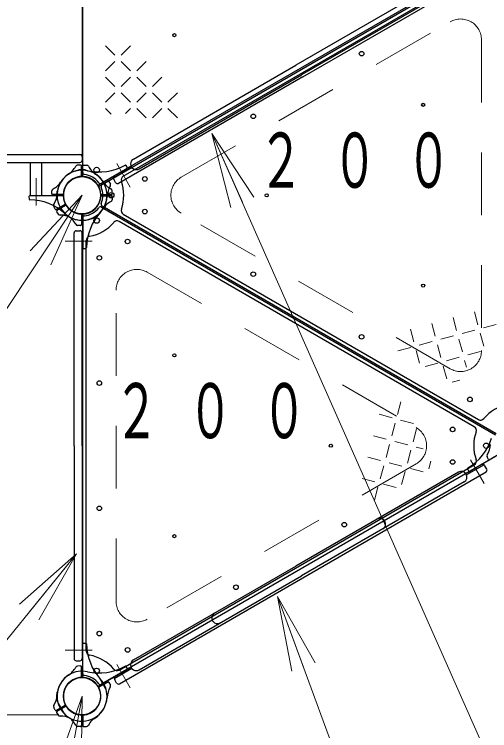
# Model space of a CAD drawing. Units: millimetres on the paper, scale 1:60. Extents: x -385 to 76, y -594 to 267.
# Drawn here: x -259.45 to -240.45, y 77.64 to 106.23 of the extents above; entities that cross this region are included whole.
import ezdxf

# ---------------------------------------------------------------- set-up
doc = ezdxf.new("R2010")
doc.units = ezdxf.units.MM
doc.linetypes.add('USER1', pattern=[4.5, 2.5, -2])
doc.linetypes.add('USER2', pattern=[6, 3, -1, 1, -1])
doc.layers.add('1_60', color=7, linetype='Continuous', lineweight=25)
doc.styles.add('ＭＳ ゴシック', font='')
doc.styles.get('ＭＳ ゴシック').set_extended_font_data('MS Gothic')

msp = doc.modelspace()

# ---------------------------------------------------------------- linework, layer by layer
at = {"layer": '1_60', "color": 4}
for p, q in [((-256.714, 99.921), (-256.714, 118.101)), ((-240.219, 108.578), (-255.964, 99.488)), ((-255.939, 99.445), (-240.194, 108.535)), ((-255.095, 99.769), (-240.897, 107.966)), ((-255.964, 98.535), (-240.219, 89.445)), ((-240.194, 89.488), (-255.939, 98.578)), ((-256.714, 79.922), (-256.714, 98.102)), ((-241.063, 89.769), (-255.262, 97.966)), ((-256.573, 80.814), (-256.573, 97.209)), ((-240.219, 88.578), (-255.964, 79.488))]:
    msp.add_line(p, q, dxfattribs=at)
at = {"layer": '1_60', "color": 190}
for p in [(-256.739, 117.386), (-269.239, 100.636)]:
    msp.add_line(p, (-256.739, 100.636), dxfattribs=at)
at = {"layer": '1_60'}
for p, q in [((-241.697, 107.958), (-248.192, 104.208)), ((-247.921, 103.737), (-240.559, 107.987)), ((-241.47, 107.565), (-247.966, 103.815)), ((-254.688, 100.458), (-248.192, 104.208)), ((-254.461, 100.065), (-247.966, 103.815)), ((-247.921, 103.737), (-255.282, 99.487)), ((-258.799, 98.986), (-258.799, 100.319)), ((-258.346, 98.986), (-258.346, 100.319)), ((-255.483, 99.768), (-254.783, 100.172)), ((-255.456, 99.722), (-254.756, 100.126)), ((-256.906, 99.997), (-256.906, 100)), ((-256.573, 99.997), (-256.573, 100)), ((-255.456, 99.722), (-255.483, 99.768)), ((-255.396, 99.518), (-255.471, 99.648)), ((-257.726, 99.178), (-257.728, 99.178)), ((-257.726, 98.845), (-257.728, 98.845)), ((-256.102, 98.241), (-256.101, 98.239)), ((-255.095, 98.254), (-240.897, 90.057)), ((-256.391, 98.074), (-256.389, 98.072)), ((-256.973, 97.595), (-256.823, 97.595)), ((-257.056, 89.011), (-257.056, 97.511)), ((-256.739, 89.011), (-256.739, 97.511)), ((-257.056, 89.011), (-257.056, 80.511)), ((-256.739, 89.011), (-256.739, 80.511)), ((-255.262, 80.057), (-241.063, 88.255)), ((-240.702, 88.301), (-241.402, 87.897)), ((-240.675, 88.255), (-241.375, 87.851)), ((-240.675, 88.255), (-240.702, 88.301)), ((-240.565, 88.08), (-240.64, 88.21)), ((-255.246, 79.508), (-240.595, 87.967)), ((-256.973, 80.428), (-256.823, 80.428)), ((-255.483, 79.768), (-254.783, 80.172)), ((-255.456, 79.722), (-254.756, 80.126)), ((-255.456, 79.722), (-255.483, 79.768)), ((-255.36, 79.539), (-255.435, 79.669)), ((-257.726, 79.178), (-257.728, 79.178)), ((-257.726, 78.844), (-257.728, 78.844)), ((-256.391, 78.074), (-256.389, 78.072)), ((-256.102, 78.241), (-256.101, 78.239))]:
    msp.add_line(p, q, dxfattribs=at)
at = {"layer": '1_60', "color": 4, "linetype": 'USER1', "lineweight": 13}
for p, q in [((-252.773, 99.733), (-242.027, 105.937)), ((-240.777, 105.216), (-240.777, 92.807)), ((-242.027, 92.086), (-252.773, 98.29)), ((-254.131, 95.937), (-243.385, 89.733)), ((-255.381, 82.808), (-255.381, 95.216)), ((-243.385, 88.29), (-254.131, 82.086))]:
    msp.add_line(p, q, dxfattribs=at)
at = {"layer": '1_60', "color": 4, "lineweight": 13}
for p, q in [((-255.43, 104.599), (-255.805, 104.974)), ((-254.805, 104.974), (-255.18, 104.599)), ((-255.43, 104.349), (-255.805, 103.974)), ((-254.805, 103.974), (-255.18, 104.349)), ((-254.18, 104.349), (-254.555, 103.974)), ((-255.43, 103.349), (-255.805, 103.724)), ((-254.805, 103.724), (-255.18, 103.349)), ((-254.18, 103.349), (-254.555, 103.724)), ((-253.555, 103.724), (-253.93, 103.349)), ((-255.43, 103.099), (-255.805, 102.724)), ((-254.805, 102.724), (-255.18, 103.099)), ((-254.18, 103.099), (-254.555, 102.724)), ((-253.555, 102.724), (-253.93, 103.099)), ((-252.93, 103.099), (-253.305, 102.724)), ((-255.582, 102.251), (-255.805, 102.474)), ((-254.805, 102.474), (-255.004, 102.274)), ((-254.18, 102.099), (-254.555, 102.474)), ((-253.555, 102.474), (-253.93, 102.099)), ((-252.93, 102.099), (-253.305, 102.474)), ((-241.907, 94.126), (-241.77, 93.613)), ((-241.907, 94.126), (-241.77, 93.613)), ((-241.054, 94.354), (-240.916, 93.842)), ((-241.054, 94.354), (-240.916, 93.842)), ((-242.761, 93.897), (-242.624, 93.385)), ((-242.761, 93.897), (-242.624, 93.385)), ((-240.188, 93.854), (-240.7, 93.717)), ((-240.188, 93.854), (-240.7, 93.717)), ((-243.615, 93.668), (-243.478, 93.156)), ((-243.615, 93.668), (-243.478, 93.156)), ((-241.041, 93.626), (-241.554, 93.488)), ((-241.041, 93.626), (-241.554, 93.488)), ((-241.895, 93.397), (-242.407, 93.26)), ((-241.895, 93.397), (-242.407, 93.26)), ((-241.679, 93.272), (-241.541, 92.76)), ((-241.679, 93.272), (-241.541, 92.76)), ((-240.825, 93.501), (-240.688, 92.988)), ((-240.825, 93.501), (-240.688, 92.988)), ((-242.749, 93.168), (-243.261, 93.031)), ((-242.749, 93.168), (-243.261, 93.031)), ((-242.532, 93.043), (-242.395, 92.531)), ((-242.532, 93.043), (-242.395, 92.531)), ((-243.603, 92.939), (-244.115, 92.802)), ((-243.603, 92.939), (-244.115, 92.802)), ((-243.386, 92.814), (-243.249, 92.302)), ((-243.386, 92.814), (-243.249, 92.302)), ((-240.813, 92.772), (-241.325, 92.635)), ((-240.813, 92.772), (-241.325, 92.635)), ((-241.666, 92.543), (-242.179, 92.406)), ((-241.666, 92.543), (-242.179, 92.406)), ((-241.45, 92.418), (-241.377, 92.145)), ((-241.45, 92.418), (-241.377, 92.145)), ((-242.52, 92.314), (-243.033, 92.177)), ((-242.52, 92.314), (-243.033, 92.177)), ((-242.304, 92.189), (-242.166, 91.677)), ((-242.304, 92.189), (-242.166, 91.677)), ((-241.646, 91.633), (-241.95, 91.552)), ((-241.646, 91.633), (-241.95, 91.552)), ((-243.997, 90.767), (-244.135, 90.255)), ((-243.997, 90.767), (-244.135, 90.255)), ((-244.863, 90.267), (-244.351, 90.13)), ((-244.863, 90.267), (-244.351, 90.13)), ((-244.226, 89.913), (-244.363, 89.401)), ((-244.226, 89.913), (-244.363, 89.401)), ((-244.01, 90.038), (-243.497, 89.901)), ((-244.01, 90.038), (-243.497, 89.901)), ((-243.372, 89.685), (-243.51, 89.172)), ((-243.372, 89.685), (-243.51, 89.172)), ((-245.092, 89.413), (-244.58, 89.276)), ((-245.092, 89.413), (-244.58, 89.276)), ((-244.455, 89.06), (-244.592, 88.547)), ((-244.455, 89.06), (-244.592, 88.547)), ((-244.238, 89.185), (-243.726, 89.047)), ((-244.238, 89.185), (-243.726, 89.047)), ((-243.385, 88.956), (-243.112, 88.883)), ((-243.385, 88.956), (-243.112, 88.883)), ((-243.601, 88.831), (-243.738, 88.319)), ((-243.601, 88.831), (-243.738, 88.319)), ((-245.321, 88.56), (-244.809, 88.422)), ((-245.321, 88.56), (-244.809, 88.422)), ((-242.803, 88.394), (-242.885, 88.09)), ((-242.803, 88.394), (-242.885, 88.09)), ((-244.684, 88.206), (-244.821, 87.694)), ((-244.684, 88.206), (-244.821, 87.694)), ((-244.467, 88.331), (-243.955, 88.194)), ((-244.467, 88.331), (-243.955, 88.194)), ((-243.613, 88.102), (-243.101, 87.965)), ((-243.613, 88.102), (-243.101, 87.965)), ((-243.83, 87.977), (-243.967, 87.465)), ((-243.83, 87.977), (-243.967, 87.465)), ((-245.55, 87.706), (-245.037, 87.569)), ((-245.55, 87.706), (-245.037, 87.569)), ((-244.912, 87.352), (-245.05, 86.84)), ((-244.912, 87.352), (-245.05, 86.84)), ((-244.696, 87.477), (-244.184, 87.34)), ((-244.696, 87.477), (-244.184, 87.34))]:
    msp.add_line(p, q, dxfattribs=at)
at = {"layer": '1_60', "lineweight": 13}
for p, q in [((-250.789, 98.527), (-251.548, 101.472)), ((-251.548, 101.472), (-249.875, 98.932)), ((-251.548, 101.472), (-250.332, 98.73)), ((-251.548, 101.472), (-237.348, 69.432)), ((-256.739, 99.012), (-265.155, 86.367)), ((-258.818, 96.791), (-256.739, 99.012)), ((-256.739, 99.012), (-258.402, 96.514)), ((-256.739, 99.012), (-257.985, 96.237)), ((-256.96, 84.7), (-266.188, 73.359)), ((-259.241, 82.688), (-256.96, 84.7)), ((-256.96, 84.7), (-258.853, 82.373)), ((-256.96, 84.7), (-258.466, 82.057)), ((-248.359, 80.005), (-248.922, 82.994)), ((-248.922, 82.994), (-247.42, 80.349)), ((-248.922, 82.994), (-247.89, 80.177)), ((-248.922, 82.994), (-245.286, 73.07)), ((-256.739, 79.012), (-258.405, 69.802)), ((-257.765, 76.148), (-256.739, 79.012)), ((-256.739, 79.012), (-257.273, 76.059)), ((-256.739, 79.012), (-256.781, 75.97)), ((-257.739, 78.269), (-368.765, 78.269))]:
    msp.add_line(p, q, dxfattribs=at)
at = {"layer": '1_60', "color": 2}
for p, q in [((-256.739, 100.553), (-256.739, 100.403)), ((-269.156, 100.319), (-256.823, 100.319)), ((-256.799, 100.219), (-256.93, 100.214)), ((-256.764, 99.793), (-256.764, 100.185)), ((-256.714, 99.793), (-256.714, 100.185)), ((-256.68, 100.219), (-256.559, 100.214)), ((-254.93, 100.126), (-254.978, 100.199)), ((-256.075, 99.424), (-254.941, 100.079)), ((-256.05, 99.38), (-255.71, 99.577)), ((-255.664, 99.564), (-255.607, 99.456)), ((-258.863, 98.951), (-258.859, 98.864)), ((-257.52, 98.986), (-258.83, 98.986)), ((-257.946, 99.071), (-257.942, 99.192)), ((-257.52, 99.036), (-257.913, 99.036)), ((-255.958, 99.036), (-255.565, 99.036)), ((-255.958, 98.986), (-255.565, 98.986)), ((-255.532, 99.071), (-255.537, 99.202)), ((-255.532, 98.952), (-255.536, 98.83)), ((-257.815, 98.459), (-257.872, 98.567)), ((-257.428, 98.643), (-257.769, 98.446)), ((-257.403, 98.599), (-257.744, 98.403)), ((-257.755, 98.356), (-257.686, 98.245)), ((-256.764, 98.23), (-256.764, 97.838)), ((-256.714, 98.23), (-256.714, 96.921)), ((-256.799, 97.804), (-256.92, 97.809)), ((-256.679, 96.887), (-256.592, 96.892)), ((-240.108, 88.643), (-241.242, 87.988)), ((-240.494, 88.459), (-240.551, 88.567)), ((-241.288, 88.002), (-241.328, 88.08)), ((-256.714, 79.792), (-256.714, 81.102)), ((-256.679, 81.135), (-256.592, 81.131)), ((-256.799, 80.218), (-256.92, 80.214)), ((-256.764, 79.792), (-256.764, 80.185)), ((-256.075, 79.424), (-254.941, 80.079)), ((-254.93, 80.126), (-254.978, 80.199)), ((-256.05, 79.38), (-255.71, 79.577)), ((-255.664, 79.564), (-255.607, 79.456)), ((-257.815, 78.459), (-257.872, 78.567)), ((-257.428, 78.643), (-257.769, 78.446)), ((-257.403, 78.599), (-257.744, 78.403)), ((-257.755, 78.356), (-257.686, 78.245)), ((-256.764, 78.23), (-256.764, 77.837)), ((-256.714, 78.23), (-256.714, 77.837)), ((-256.799, 77.804), (-256.93, 77.809)), ((-256.68, 77.804), (-256.559, 77.808))]:
    msp.add_line(p, q, dxfattribs=at)
at = {"layer": '1_60', "linetype": 'USER2', "lineweight": 13}
for p, q in [((-255.355, 100.28), (-254.812, 99.34)), ((-258.573, 98.605), (-258.573, 99.691)), ((-256.333, 97.178), (-257.419, 97.178)), ((-241.209, 88.447), (-240.667, 87.507)), ((-256.333, 80.844), (-257.419, 80.844)), ((-255.355, 80.28), (-254.812, 79.34)), ((-255.744, 79.203), (-256.075, 79.778)), ((-257.403, 78.245), (-257.735, 78.82))]:
    msp.add_line(p, q, dxfattribs=at)
at = {"layer": '1_60', "color": 131}
for p, q in [((-241.697, 87.958), (-248.192, 84.208)), ((-241.47, 87.565), (-247.966, 83.815)), ((-254.688, 80.458), (-248.192, 84.208)), ((-254.461, 80.065), (-247.966, 83.815))]:
    msp.add_line(p, q, dxfattribs=at)
at = {"layer": '1_60', "color": 4}
for centre, radius in [((-253.049, 105.403), 0.0625), ((-243.109, 102.62), 0.0625), ((-243.109, 102.62), 0.0625), ((-256.156, 100.021), 0.108), ((-255.573, 99.012), 0.108), ((-249.359, 99.012), 0.0625), ((-249.359, 99.012), 0.0625), ((-256.156, 98.002), 0.108), ((-243.109, 95.403), 0.0625), ((-243.109, 95.403), 0.0625), ((-253.049, 92.62), 0.0625), ((-253.049, 92.62), 0.0625), ((-246.799, 89.012), 0.0625), ((-246.799, 89.012), 0.0625), ((-240.585, 89.012), 0.108), ((-253.049, 85.403), 0.0625), ((-253.049, 85.403), 0.0625), ((-256.156, 80.022), 0.108)]:
    msp.add_circle(centre, radius, dxfattribs=at)
at = {"layer": '1_60'}
for centre, radius in [((-245.568, 104.663), 0.0917), ((-249.898, 102.163), 0.0917), ((-256.739, 99.012), 0.743), ((-256.739, 99.012), 0.743), ((-256.739, 99.011), 0.743), ((-254.229, 99.663), 0.0917), ((-254.229, 98.36), 0.0917), ((-254.92, 97.163), 0.0917), ((-256.048, 96.512), 0.0917), ((-249.898, 95.86), 0.0917), ((-245.568, 93.36), 0.0917), ((-256.048, 91.512), 0.0917), ((-241.238, 90.86), 0.0917), ((-241.93, 89.663), 0.0917), ((-241.93, 88.361), 0.0917), ((-256.048, 86.512), 0.0917), ((-246.26, 85.861), 0.0917), ((-250.59, 83.361), 0.0917), ((-256.048, 81.512), 0.0917), ((-254.92, 80.861), 0.0917), ((-256.739, 79.012), 0.743)]:
    msp.add_circle(centre, radius, dxfattribs=at)
at = {"layer": '1_60', "color": 4, "linetype": 'USER1', "lineweight": 13}
for centre, start, end in [((-241.61, 105.216), 360, 120), ((-252.356, 99.012), 120, 240), ((-254.548, 95.216), 60, 180), ((-241.61, 92.807), 240, 360), ((-243.802, 89.012), 300, 60), ((-254.548, 82.808), 180, 300)]:
    msp.add_arc(centre, 0.833, start, end, dxfattribs=at)
at = {"layer": '1_60', "color": 2}
for centre, radius, start, end in [((-256.823, 100.553), 0.0833, 0, 90), ((-256.823, 100.403), 0.0833, 270, 0), ((-257.731, 100.554), 0.833, 302.7272, 332.5412), ((-256.917, 100.131), 0.0833, 92, 152.5412), ((-256.798, 100.185), 0.0333, 0, 92), ((-256.681, 100.185), 0.0333, 88, 180), ((-256.562, 100.131), 0.0833, 27.4588, 88), ((-256.562, 100.131), 0.0833, 27.4588, 88), ((-256.069, 102.107), 2.167, 257.7828, 298.9158), ((-255.748, 100.554), 0.833, 207.4588, 237.2728), ((-255.006, 100.181), 0.0333, 33, 118.9159), ((-254.958, 100.107), 0.0333, 300, 33), ((-256.739, 99.012), 1, 122.7272, 180), ((-256.739, 99.012), 1, 120, 177.2728), ((-256.739, 99.011), 1, 90, 147.2728), ((-256.739, 99.012), 1, 77.7828, 120), ((-256.739, 99.011), 1, 32.7272, 90), ((-256.739, 99.012), 1, 0, 57.2728), ((-258.282, 100.002), 0.833, 297.4588, 327.2728), ((-256.739, 99.012), 0.75, 94.2707, 180), ((-256.739, 99.012), 0.75, 120, 205.7293), ((-256.739, 99.011), 0.75, 90, 175.7293), ((-256.739, 99.012), 0.75, 34.2707, 120), ((-256.798, 99.793), 0.0333, 274.2707, 0), ((-256.739, 99.011), 0.75, 4.2707, 90), ((-256.681, 99.793), 0.0333, 180, 265.7293), ((-256.739, 99.012), 0.75, 0, 85.7293), ((-255.197, 100.002), 0.833, 212.7272, 242.5412), ((-255.694, 99.548), 0.0333, 28, 120), ((-257.859, 99.189), 0.0833, 117.4588, 178), ((-256.739, 99.012), 0.75, 300, 25.7293), ((-256.092, 99.453), 0.0333, 214.2707, 300), ((-256.034, 99.352), 0.0333, 120, 205.7293), ((-254.908, 98.924), 0.833, 147.4588, 177.2728), ((-255.681, 99.417), 0.0833, 327.4588, 28), ((-255.62, 99.189), 0.0833, 2, 62.5412), ((-258.83, 98.953), 0.0333, 90, 183), ((-257.913, 99.069), 0.0333, 178, 270), ((-258.571, 99.099), 0.833, 327.4588, 357.2728), ((-256.739, 99.012), 1, 180, 237.2728), ((-257.52, 99.069), 0.0333, 270, 355.7293), ((-257.52, 98.953), 0.0333, 4.2707, 90), ((-256.739, 99.012), 0.75, 180, 265.7293), ((-256.739, 99.011), 0.75, 184.2707, 270), ((-256.739, 99.011), 0.75, 270, 355.7293), ((-256.739, 99.012), 0.75, 274.2707, 0), ((-256.739, 99.012), 1, 300, 357.2728), ((-256.739, 99.012), 1, 317.7828, 0), ((-255.958, 99.069), 0.0333, 184.2707, 270), ((-255.958, 98.953), 0.0333, 90, 175.7293), ((-255.565, 99.069), 0.0333, 270, 2), ((-255.565, 98.953), 0.0333, 358, 90), ((-258.825, 98.865), 0.0333, 183, 268.9158), ((-258.867, 96.666), 2.167, 47.7828, 88.9159), ((-257.445, 98.671), 0.0333, 300, 25.7293), ((-255.197, 98.02), 0.833, 117.4588, 147.2728), ((-255.62, 98.833), 0.0833, 297.4588, 358), ((-255.62, 98.833), 0.0833, 297.4588, 358), ((-257.798, 98.606), 0.0833, 147.4588, 208), ((-257.798, 98.606), 0.0833, 147.4588, 208), ((-257.785, 98.475), 0.0333, 208, 300), ((-257.727, 98.374), 0.0333, 120, 212), ((-257.387, 98.57), 0.0333, 34.2707, 120), ((-256.739, 99.012), 0.75, 214.2707, 300), ((-256.739, 99.011), 1, 270, 327.2728), ((-257.62, 98.298), 0.0833, 212, 272.5412), ((-257.58, 97.382), 0.833, 62.7272, 92.5412), ((-256.739, 99.011), 1, 227.7828, 270), ((-257.731, 97.469), 0.833, 27.4588, 57.2728), ((-256.739, 99.012), 1, 242.7272, 300), ((-256.798, 98.23), 0.0333, 0, 85.7293), ((-256.681, 98.23), 0.0333, 94.2707, 180), ((-254.394, 96.884), 2.167, 137.7828, 178.9159), ((-256.917, 97.892), 0.0833, 207.4588, 268), ((-256.798, 97.838), 0.0333, 268, 0), ((-256.681, 96.921), 0.0333, 180, 273), ((-256.594, 96.925), 0.0333, 273, 358.9158), ((-242.434, 89.979), 2.167, 301.0842, 342.2172), ((-241.25, 89.099), 0.833, 327.4588, 357.2728), ((-240.477, 88.606), 0.0833, 147.4588, 208), ((-240.477, 88.606), 0.0833, 147.4588, 208), ((-240.465, 88.475), 0.0333, 208, 300), ((-241.298, 88.095), 0.0333, 121.0841, 207), ((-241.258, 88.017), 0.0333, 207, 300), ((-256.681, 81.102), 0.0333, 87, 180), ((-256.594, 81.097), 0.0333, 1.0841, 87), ((-254.394, 81.139), 2.167, 181.0841, 222.2172), ((-257.731, 80.553), 0.833, 302.7272, 332.5412), ((-256.917, 80.131), 0.0833, 92, 152.5412), ((-256.798, 80.185), 0.0333, 0, 92), ((-256.069, 82.107), 2.167, 257.7828, 298.9158), ((-255.006, 80.181), 0.0333, 33, 118.9159), ((-254.958, 80.107), 0.0333, 300, 33), ((-256.739, 79.011), 1, 122.7272, 180), ((-256.739, 79.012), 1, 120, 177.2728), ((-256.739, 79.012), 1, 77.7828, 120), ((-256.798, 79.792), 0.0333, 274.2707, 0), ((-256.681, 79.792), 0.0333, 180, 265.7293), ((-256.739, 79.011), 0.75, 94.2707, 180), ((-256.739, 79.012), 0.75, 120, 205.7293), ((-256.739, 79.012), 0.75, 34.2707, 120), ((-256.739, 79.011), 0.75, 0, 85.7293), ((-256.739, 79.011), 1, 0, 42.2172), ((-255.694, 79.548), 0.0333, 28, 120), ((-256.739, 79.012), 0.75, 300, 25.7293), ((-256.092, 79.453), 0.0333, 214.2707, 300), ((-256.034, 79.352), 0.0333, 120, 205.7293), ((-254.908, 78.924), 0.833, 147.4588, 177.2728), ((-255.681, 79.417), 0.0833, 327.4588, 28), ((-258.571, 79.099), 0.833, 327.4588, 357.2728), ((-256.739, 79.011), 1, 180, 237.2728), ((-256.739, 79.011), 0.75, 180, 265.7293), ((-256.739, 79.011), 0.75, 274.2707, 0), ((-256.739, 79.012), 1, 300, 357.2728), ((-256.739, 79.011), 1, 302.7272, 0), ((-257.798, 78.606), 0.0833, 147.4588, 208), ((-257.798, 78.606), 0.0833, 147.4588, 208), ((-257.445, 78.671), 0.0333, 300, 25.7293), ((-257.785, 78.475), 0.0333, 208, 300), ((-257.727, 78.374), 0.0333, 120, 212), ((-257.387, 78.57), 0.0333, 34.2707, 120), ((-256.739, 79.012), 0.75, 214.2707, 300), ((-257.62, 78.298), 0.0833, 212, 272.5412), ((-257.58, 77.382), 0.833, 62.7272, 92.5412), ((-257.731, 77.469), 0.833, 27.4588, 57.2728), ((-256.739, 79.012), 1, 242.7272, 300), ((-256.798, 78.23), 0.0333, 0, 85.7293), ((-256.681, 78.23), 0.0333, 94.2707, 180), ((-255.748, 77.469), 0.833, 122.7272, 152.5412), ((-256.917, 77.891), 0.0833, 207.4588, 268), ((-256.798, 77.837), 0.0333, 268, 0), ((-256.681, 77.837), 0.0333, 180, 272), ((-256.562, 77.891), 0.0833, 272, 332.5412), ((-256.562, 77.891), 0.0833, 272, 332.5412)]:
    msp.add_arc(centre, radius, start, end, dxfattribs=at)
at = {"layer": '1_60'}
for centre, radius, start, end in [((-254.574, 100.262), 0.227, 120, 300), ((-256.889, 100), 0.0167, 98.6269, 180), ((-256.739, 99.011), 1.017, 90, 98.6269), ((-256.739, 99.011), 1.017, 81.3731, 90), ((-256.589, 100), 0.0167, 0, 81.3731), ((-255.399, 99.689), 0.0833, 120, 210), ((-256.739, 99.012), 1.667, 340.4757, 19.5243), ((-255.324, 99.559), 0.0833, 210, 300), ((-256.739, 99.012), 1.017, 171.3731, 180), ((-256.739, 99.012), 1.017, 180, 188.6269), ((-257.728, 99.162), 0.0167, 90, 171.3731), ((-257.728, 98.862), 0.0167, 188.6269, 270), ((-255.012, 98.399), 0.167, 160.4757, 240), ((-256.739, 99.012), 1.017, 291.3731, 300), ((-256.739, 99.012), 1.017, 300, 308.6269), ((-256.115, 98.23), 0.0167, 308.6269, 30), ((-256.739, 99.012), 1.667, 280.4757, 319.5243), ((-256.375, 98.08), 0.0167, 210, 291.3731), ((-255.345, 97.822), 0.167, 60, 139.5243), ((-256.973, 97.511), 0.0833, 90, 180), ((-256.823, 97.511), 0.0833, 0, 90), ((-239.419, 89.011), 1.667, 100.4757, 139.5243), ((-240.813, 90.201), 0.167, 240, 319.5243), ((-239.419, 89.012), 1.667, 160.4757, 199.5243), ((-241.147, 89.624), 0.167, 340.4757, 60), ((-241.147, 88.399), 0.167, 300, 19.5243), ((-240.712, 88.169), 0.0833, 30, 120), ((-240.637, 88.039), 0.0833, 300, 30), ((-256.739, 79.012), 1.667, 40.4757, 79.5243), ((-256.973, 80.511), 0.0833, 180, 270), ((-256.823, 80.511), 0.0833, 270, 0), ((-255.345, 80.202), 0.167, 220.4757, 300), ((-255.363, 79.71), 0.0833, 120, 210), ((-255.288, 79.58), 0.0833, 210, 300), ((-256.739, 79.011), 1.017, 171.3731, 180), ((-256.739, 79.011), 1.017, 180, 188.6269), ((-257.728, 79.161), 0.0167, 90, 171.3731), ((-257.728, 78.861), 0.0167, 188.6269, 270), ((-256.739, 79.012), 1.017, 291.3731, 300), ((-256.739, 79.012), 1.017, 300, 308.6269), ((-256.115, 78.23), 0.0167, 308.6269, 30), ((-256.375, 78.08), 0.0167, 210, 291.3731)]:
    msp.add_arc(centre, radius, start, end, dxfattribs=at)
at = {"layer": '1_60', "color": 4}
for centre, radius, start, end in [((-256.631, 99.921), 0.0833, 180, 263.2128), ((-256.739, 99.011), 0.833, 36.7872, 83.2128), ((-255.012, 99.624), 0.167, 120, 199.5243), ((-256.005, 99.56), 0.0833, 216.7872, 300), ((-255.897, 99.373), 0.0833, 120, 203.2128), ((-256.739, 99.012), 0.833, 336.7872, 23.2128), ((-255.897, 98.65), 0.0833, 156.7872, 240), ((-256.739, 99.012), 0.833, 276.7872, 323.2128), ((-256.005, 98.463), 0.0833, 60, 143.2128), ((-256.631, 98.102), 0.0833, 96.7872, 180), ((-256.406, 97.209), 0.167, 100.4757, 180), ((-256.406, 80.814), 0.167, 180, 259.5243), ((-256.631, 79.922), 0.0833, 180, 263.2128), ((-256.739, 79.012), 0.833, 36.7872, 83.2128), ((-256.005, 79.56), 0.0833, 216.7872, 300)]:
    msp.add_arc(centre, radius, start, end, dxfattribs=at)
at = {"layer": '1_60', "color": 131}
for centre, start, end in [((-241.584, 87.762), 300, 120), ((-244.831, 85.887), 300, 120), ((-251.327, 82.137), 120, 300), ((-254.574, 80.262), 120, 300)]:
    msp.add_arc(centre, 0.227, start, end, dxfattribs=at)

# ---------------------------------------------------------------- texts
at = {"layer": '1_60', "char_height": 2.199, "attachment_point": 1, "style": 'ＭＳ ゴシック'}
for insert in [(-249.692, 101.512), (-255.466, 91.512)]:
    msp.add_mtext('\\T1.64;\\W0.6;２００', dxfattribs=dict(at, insert=insert))

doc.saveas('drawing.dxf')
